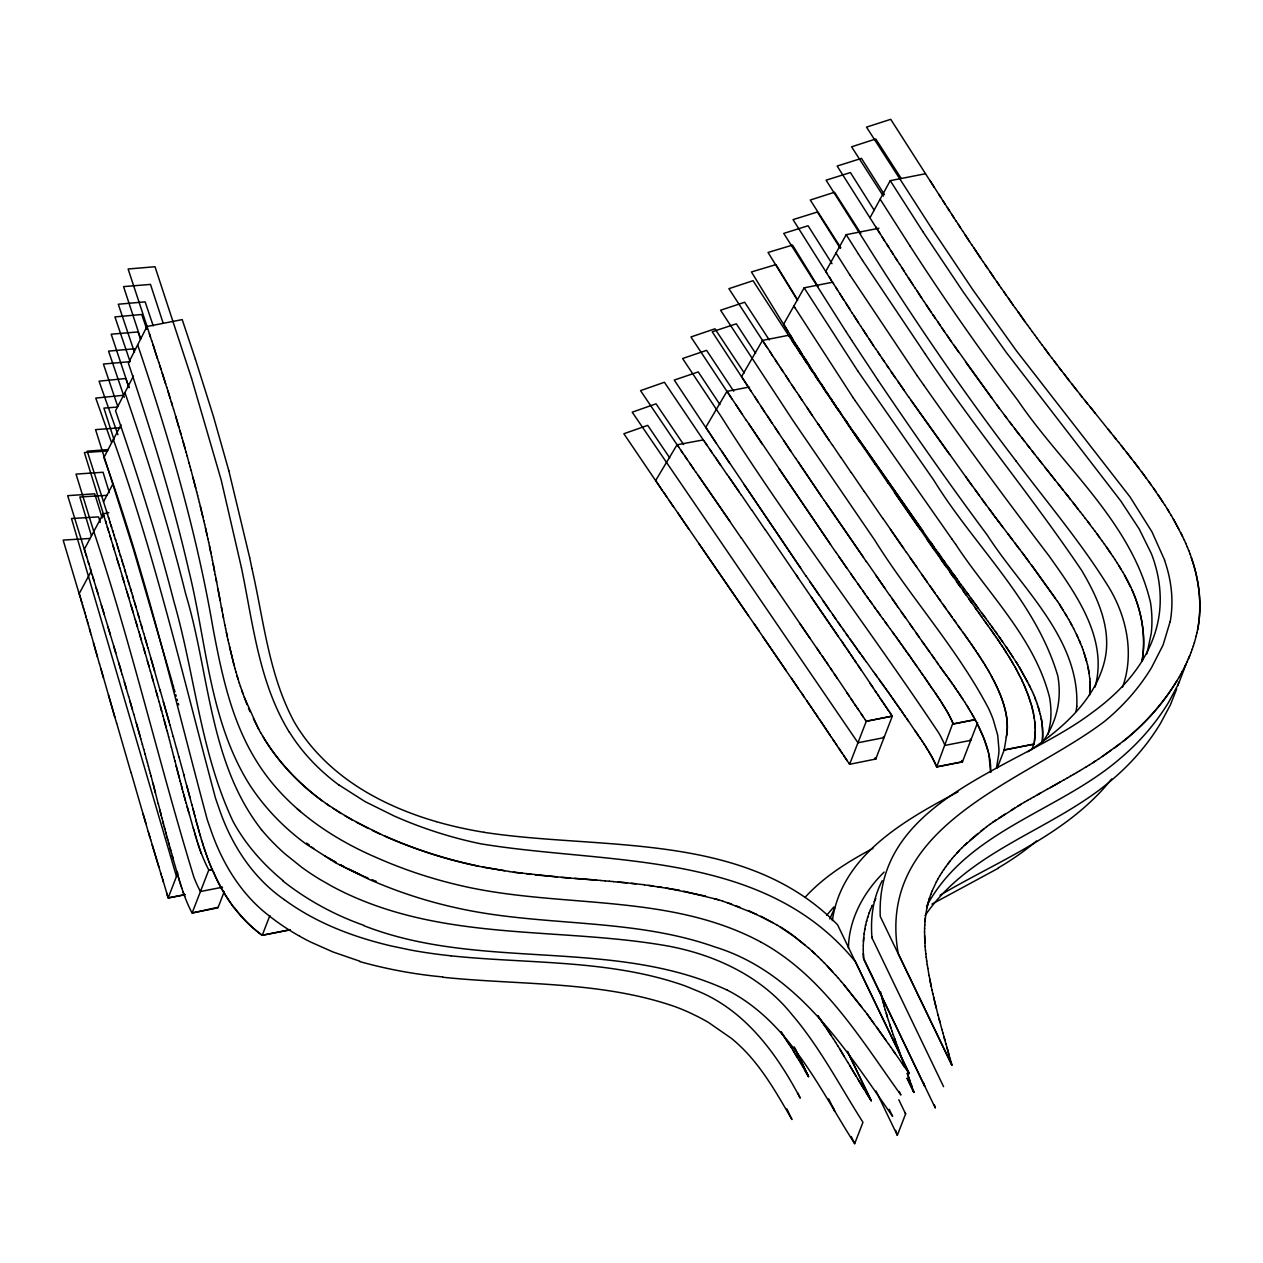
<?xml version="1.0" encoding="UTF-8"?>
<svg xmlns="http://www.w3.org/2000/svg" width="1263" height="1263" viewBox="0 0 1263 1263"><rect width="100%" height="100%" fill="white"/><g stroke="black" fill="none" stroke-linecap="round" stroke-linejoin="round"><path stroke-width="1.5" d="M863.213 949.634L863.292 945.955M924.516 932.205L924.642 928.494M1035.297 731.388L1034.223 742.833M863.229 945.513L863.718 937.762M990.602 772.403L988.913 754.248M848.436 948.15C848.862 919.085 863.718 892.088 884.132 872.086M924.579 928.652L924.784 924.958M924.721 925.116L925.353 917.948M1089.811 692.424L1090.08 689.551A117.901 90.683 21.2 0 0 1090.064 681.389M863.403 941.393L864.16 933.673M924.958 921.595L925.795 914.475M1089.527 695.139L1089.874 692.266M1076.786 706.27C1079.612 638.336 1021.42 588.321 987.461 535.37C949.713 484.645 913.496 432.799 878.117 380.4M864.097 933.831L864.76 929.584M832.349 920.616C841.663 855.13 905.018 819.955 958.001 791.869M1142.084 660.802C1147.357 630.032 1138.563 598.315 1122.712 571.902M925.732 914.633L926.995 907.639A158.475 121.895 21.2 0 1 929.663 897.63L930.799 894.378M996.491 767.793L998.433 756.063A80.153 61.65 21.2 0 0 998.812 752.969A84.905 65.313 21.2 0 0 998.986 749.78L997.691 735.192L993.239 719.626A179.409 137.999 21.2 0 0 988.597 708.496C957.038 648.361 910.497 597.525 874.643 540.027L792.959 420.5L720.573 310.224L744.681 302.252L769.278 339.968M997.265 767.888L1004.164 750.064L1006.39 736.724M864.697 929.742L864.887 928.858M1006.264 737.26C1010.258 717.147 1002.206 697.065 993.255 679.431M1031.903 749.559L1034.286 742.676M864.823 929.015L865.692 924.753M1170.075 621.791L1163.097 644.998L1151.635 667.432A331.411 254.905 21.2 0 1 1104.541 721.378C1024.577 782.207 875.148 823.729 898.246 953.565L951.923 1065.088L950.029 1058.236M1196.961 632.716L1197.719 629.148M865.471 925.653L866.497 921.437M926.931 907.797L929.6 897.804M1196.172 636.11L1197.024 632.558M1048.211 734.166L1050.358 722.783A133.436 102.635 21.2 0 0 1050.863 708.827L1050.5 704.154A122.874 94.504 21.2 0 0 1049.49 697.16C1034.492 637.957 988.155 593.989 955.602 544.195M1196.235 635.952L1194.34 642.788M866.434 921.595L866.702 920.664M1095.053 687.088C1108.535 638.415 1075.445 593.184 1048.811 555.625C1006.09 499.674 964.379 442.95 923.916 385.326M1177.779 685.572L1178.742 682.241M866.639 920.822L867.886 916.654M1146.93 653.792L1151.256 633.316A178.983 137.651 21.2 0 0 1151.935 621.191L1151.903 618.112A180.514 138.851 21.2 0 0 1150.53 602.64C1131.601 522.029 1062.688 466.552 1017.725 400.229C979.883 350.309 944.124 298.826 910.149 246.206M867.586 917.57L869.244 912.723M1186.052 664.18L1178.616 683.599L1168.749 702.054A360.208 277.055 21.2 0 1 1120.36 758.337C1058.915 811.588 966.921 830.517 926.521 906.376M1193.298 646.103L1194.403 642.63M1122.586 687.056C1134.742 653.224 1126.422 615.223 1107.698 585.464C1080.449 541.716 1046.98 502.295 1016.131 461.121M1176.721 688.872L1170.343 704.991L1160.46 723.446A360.208 277.055 21.2 0 1 1112.072 779.729C1053.516 830.154 969.952 849.336 925.084 915.596M1192.161 649.371L1193.361 645.93M1190.962 652.624L1192.225 649.214M829.823 918.975L834.748 907.734M177.846 872.922L168.184 897.882L184.919 894.599M212.421 869.418L208.742 870.128L192.165 912.912L217.931 907.86L224.151 891.82M269.872 915.58L262.278 935.188L290.206 929.694M865.36 719.784L866.307 721.205L849.683 764.131L848.72 762.726M842.358 753.348L849.62 764.304L875.733 759.031L892.294 716.247L889.815 712.332M977.641 722.531L962.469 761.747L936.704 766.799L952.934 722.989A116.685 89.752 21.2 0 0 949.681 716.421A158.522 121.927 21.2 0 0 945.861 709.538L940.84 701.218M930.736 894.536L932.047 891.157M727.314 990.145C789.059 1021.83 819.071 1087.885 854.672 1143.678L862.961 1122.286C839.832 1085.927 819.908 1047.216 791.759 1014.331C761.321 976.331 715.174 954.828 668.127 946.05C570.008 928.668 467.026 939.293 372.127 904.292A246.032 189.229 21.2 0 1 359.718 899.445L355.613 897.709A236.339 181.777 21.2 0 1 343.473 892.167A228.271 175.573 21.2 0 1 331.632 886.089L320.123 879.506A207.606 159.675 21.2 0 1 301.857 867.397L284.996 853.867A196.286 150.96 21.2 0 1 272.666 842.137L269.761 839.09A196.286 150.96 21.2 0 1 261.52 829.744M876.033 1091.058L897.33 1135.311L905.618 1113.919L905.129 1112.466M869.181 912.881L870.491 909.565M1191.025 652.466L1188.325 659.049M870.428 909.723L872.149 905.776M1189.746 655.686L1186.904 662.207M931.983 891.315L936.436 881.716M872.086 905.934L872.449 905.145M1185.404 665.348L1186.967 662.049M882.237 880.69C872.97 898.135 870.333 918.359 871.975 937.856L943.572 1086.638M1185.468 665.191L1182.231 671.553M889.231 1109.324L892.641 1116.413C845.736 1049.458 797.742 972.384 714.905 946.966C632.131 917.601 542.506 926.995 457.632 908.129A360.208 277.055 21.2 0 1 368.101 878.906L335.8 862.945L305.867 843.858A198.891 152.981 21.2 0 1 295.495 835.79A205.995 158.443 21.2 0 1 270.598 812.046A211.174 162.422 21.2 0 1 248.148 782.413C209.216 718.536 206.453 641.683 188.866 570.75C172.747 500.464 151.26 431.567 128.384 363.223L146.95 326.517L182.204 319.602L195.355 359.071M283.275 880.832A196.049 150.786 21.2 0 1 253.216 851.088A190.524 146.54 21.2 0 1 232.945 821.234C200.47 752.069 194.834 674.253 173.852 601.377C157.354 536.98 137.193 473.593 115.549 410.759L133.436 376.058M299.789 936.278A183.972 141.503 21.2 0 1 269.54 916.133C240.917 894.425 221.893 862.629 210.495 828.986A517.104 397.719 21.2 0 1 207.132 819.213C174.689 698.171 146.382 575.739 103.898 457.585L121.027 424.826M103.519 501.758L112.944 483.934M91.094 571.002L84.384 549.231L103.203 513.788L108.792 512.699M91.141 571.334L79.222 593.61L81.842 602.451M874.201 901.656L875.827 898.64M936.372 881.874L938.093 878.653M870.033 217.678L890.241 180.656L925.495 173.741M1180.558 674.616L1182.294 671.395M827.376 273.866L825.797 271.371L846.194 234.681L878.937 228.256M832.822 282.186L804.136 287.822L783.644 324.181L791.743 337.363M1178.821 677.647L1180.621 674.458M789.138 336.337L788.475 335.311L762.489 340.41L741.602 376.548L758.274 402.329M938.03 878.811L939.861 875.622M1142.668 659.949L1145.73 654.629A216.936 166.858 21.2 0 0 1149.819 646.451A205.411 157.986 21.2 0 0 1153.277 638.083L1154.287 635.242A190.666 146.65 21.2 0 0 1156.845 626.637A179.283 137.888 21.2 0 0 1159.166 614.907A178.509 137.304 21.2 0 0 1160.223 599.799A180.53 138.851 21.2 0 0 1158.818 581.248L1158.297 578.138A177.073 136.183 21.2 0 0 1156.276 568.839L1154.524 562.682A169.368 130.263 21.2 0 0 1151.319 553.541L1139.273 529.118L1120.77 500.953L1006.216 352.345L963.48 292.321L922.827 231.587M1178.884 677.489L1177.037 680.662A360.129 276.992 21.2 0 1 1125.854 739.265L1122.981 741.523M939.798 875.796L941.709 872.654M941.645 872.812L943.65 869.718M943.587 869.875L945.671 866.813M945.608 866.971L949.95 861.161M947.708 864.129L952.207 858.398M1111.724 778.924C1067.63 834.275 999.333 860.15 940.067 895.23M826.618 915.312L833.864 906.96M952.144 858.556L954.528 855.683M954.465 855.84L959.375 850.378M805.336 897.046C824.234 876.38 848.373 861.492 872.891 848.404M956.865 853.172L961.885 847.805M961.822 847.962L967.079 842.8M964.395 845.436L986.75 826.57M969.684 840.511L977.988 833.454M1049.427 736.361C1074.324 716.942 1097.358 691.871 1104.73 660.312C1112.024 628.674 1097.531 597.194 1081.744 570.56C1032.06 496.833 974.941 428.299 925.447 354.35M980.846 831.165L983.751 828.938M1120.17 743.623L1099.047 758.763M1114.25 748.201L1125.886 739.076A360.129 276.992 21.2 0 0 1177.053 680.489M986.687 826.728L989.718 824.392M989.655 824.55L995.765 820.145M1111.329 750.206L1102.204 756.537M992.671 822.418L1021.025 804.184M998.78 818.219L1005.001 814.146M1099.11 758.605L1092.779 762.82M1095.984 760.642L1089.622 764.81M1086.433 766.783L1089.669 764.652M1011.331 810.151L1014.521 808.194M1086.48 766.625L1079.991 770.667M998.433 868.17L931.983 904.103M1017.741 806.252L1024.277 802.273M1076.755 772.593L1080.054 770.509M1073.503 774.503L1076.818 772.435M1024.214 802.431L1027.529 800.379M1070.235 776.398L1073.566 774.345M1027.466 800.537L1030.797 798.5M1066.967 778.276L1070.298 776.224M1030.734 798.658L1034.081 796.637M1063.683 780.139L1067.03 778.103M1034.018 796.795L1040.649 792.927M1063.746 779.981L1047.185 789.391M1060.446 781.844L1050.484 787.544M1037.302 794.932L1047.248 789.233M749.227 387.015L726.935 391.388L705.796 427.289L710.138 433.825M866.307 721.205L892.357 716.089L866.244 721.362L858.982 710.406M212.484 869.244L208.805 869.97A165.437 127.231 21.2 0 1 201.401 853.393M953.328 723.857L975.415 719.531M953.265 724.031L975.352 719.689M222.541 887.194L200.454 891.52L199.838 890.352M184.856 894.757L168.121 898.04L166.621 893.02M1004.227 749.906L1034.034 744.049M1004.164 750.064L1033.971 744.207M290.158 929.868L262.215 935.346C239.26 918.738 222.525 894.614 211.868 868.597M122.479 395.382L95.751 398.098L111.476 442.413M135.378 348.683L108.555 351.13L124.295 397.356M130.247 361.644L103.408 364.044L117.791 406.575M117.38 407.065L103.913 408.091L113.986 439.571M120.601 427.731L95.562 429.641L133.452 549.452L172.478 683.094M108.397 449.581L87.226 451.191L107.513 514.246M107.529 450.97L84.384 452.549L104.387 517.23M106.929 495.349L79.837 496.975L91.457 535.938M90.241 538.448L63.15 540.09L80.295 597.588M574.712 878.369L596.483 880.09M570.355 878.022L535.37 874.927M600.841 880.437L561.577 877.453M600.778 880.595L605.182 880.8M605.135 880.958L609.54 881.164M609.476 881.337L613.897 881.558M557.267 876.917L513.488 872.228M613.834 881.716L626.985 882.79M618.191 882.111L635.715 883.721M451.002 955.838C528.518 963.953 608.782 959.343 683.394 985.282A168.437 129.552 21.2 0 1 694.776 989.892C744.175 1008.853 776.398 1053.01 800.237 1098.131L797.695 1092.842M442.713 977.23C520.23 985.345 600.493 980.735 675.105 1006.674A168.042 129.252 21.2 0 1 690.245 1012.958L697.634 1016.541A160.069 123.111 21.2 0 1 708.401 1022.414L731.451 1038.391A132.757 102.098 21.2 0 1 740.197 1046.127C762.078 1066.967 776.871 1093.679 791.964 1119.523L786.881 1108.961M631.279 883.405L644.446 884.747M526.687 873.759L531.06 874.28M644.383 884.905L653.192 885.9M522.298 873.222L509.115 871.596M648.756 885.474L679.415 890.178M657.502 886.673L661.875 887.336M482.908 867.144L509.178 871.438M504.805 870.791L478.551 866.26A360.129 276.992 21.2 0 1 384.662 836.138L356.355 822.166M483.903 832.301C602.372 850.52 745.77 830.628 837.606 924.848L909.202 1073.629L907.134 1070.44M666.248 888.015L705.575 896.083M683.725 891.204L718.6 899.777M436.335 821.66L440.219 822.766A329.848 253.705 21.2 0 0 483.903 832.27M714.211 898.64L722.925 901.135M359.86 961.222L332.911 951.939L310.572 942.009A197.581 151.97 21.2 0 1 299.773 936.293M722.862 901.293L731.53 904.024M727.188 902.698L756.679 914.396M363.855 925.684C480.477 971.247 613.155 937.32 727.314 990.145M735.745 905.713L739.992 907.323M748.47 910.576L772.672 922.574M359.892 874.375L347.846 868.644M380.526 834.306L372.348 830.501M760.815 916.18L776.54 924.8M368.291 828.528L344.673 815.535M760.468 941.819C666.927 891.899 557.299 909.107 457.222 884.763A356.324 274.055 21.2 0 1 435.593 879.08L427.005 876.506A361.755 278.239 21.2 0 1 401.46 867.776L393.03 864.524A364.344 280.228 21.2 0 1 376.374 857.545C328.743 837.053 284.049 805.762 256.436 761.021C231.524 721.094 221.751 674.3 213.1 628.674C196.586 532.007 169.005 437.693 137.683 344.91M339.968 864.539L343.883 866.623M760.468 941.819C823.034 975.746 860.624 1038.928 900.914 1095.021L899.209 1091.469M352.361 820.161L333.369 808.462M336.1 862.408L333.543 860.94A223.914 172.226 21.2 0 0 336.037 862.566M328.475 857.956L332.264 860.198M776.603 924.642L794.901 936.988L808.415 947.929M340.805 813.388L326.075 803.489M329.627 806.157L322.491 800.916M338.879 784.907L365.086 801.61L394.293 816.056A331.411 254.905 21.2 0 0 480.698 843.795C608.655 864.95 764.226 849.32 855.588 961.932L909.265 1073.471M306.72 843.242L309.04 844.979M284.207 899.588C252.442 877.58 230.845 843.873 218.783 807.594A517.104 397.719 21.2 0 1 215.405 797.821C183.324 677.915 155.254 556.667 113.323 439.587M805.115 945.119L791.427 934.241A158.475 121.895 21.2 0 0 780.408 926.931M297.152 808.762L300.436 811.604M808.478 947.771L814.809 953.739M811.699 950.644L817.935 956.707M817.998 956.549L820.997 959.706M821.061 959.548L824.013 962.753M824.076 962.595L832.791 972.084M827.044 965.674L835.617 975.241M835.68 975.083L838.411 978.43M838.474 978.257L841.174 981.619M841.237 981.462L862.045 1007.542M843.952 984.666L864.539 1010.826M261.488 829.712C209.027 762.789 209.5 672.611 185.74 594.178C168.8 526.039 147.818 458.974 124.942 392.604M1095.258 413.206L1090.064 406.749M1108.298 429.341L1116.034 439.192M1110.84 432.735L1084.87 400.292M1113.492 435.798L1118.623 442.429M1087.396 403.671L1071.987 384.078M1118.686 442.271L1123.786 448.902M1121.276 445.507L1131.459 458.658M1079.628 393.977L1082.217 397.214M1057.826 483.319L1067.914 496.248M1044.99 467.405L1055.221 480.272M1062.862 489.87L1037.381 457.553M1077.055 390.725L1064.362 374.306M1067.977 496.091L1077.907 508.973M1065.451 492.902L1070.424 499.438M1042.433 464.168L1022.051 437.993M1126.422 451.98L1138.989 468.462M1072.997 502.453L1080.37 512.146M1032.218 451.223L1034.744 454.443M1027.087 444.687L1029.661 447.97M1069.382 380.984L1054.337 361.218M1024.53 441.419L1017.015 431.488M1080.433 511.973L1082.833 515.304M1019.446 434.882L1009.453 421.605M1016.952 431.646L1014.489 428.204M1134.048 461.753L1146.362 478.33M1082.896 515.146L1085.264 518.477M1059.262 367.928L1061.788 371.211M1085.327 518.319L1092.495 527.997M1011.868 425.015L996.965 405.028M1016.115 461.09C962.785 391.483 913.386 318.939 866.797 244.659L826.097 180.183L850.425 172.557L874.359 210.479M1007.827 533.681L1012.594 539.933M1014.978 543.058L1029.029 561.814M1019.651 549.437L998.275 521.066L1002.996 527.555M1056.768 364.66L1051.858 357.934M1087.759 521.493L1090.158 524.666M1022.083 552.373L1055.489 598.457M1004.448 415.006L1006.879 418.463M1051.795 358.108L1044.469 348.067M1049.316 354.824L1042.022 344.783M999.38 408.502L953.897 345.162L958.506 352.014M1031.413 564.735L1057.494 601.472M998.18 521.177L991.155 511.515M995.891 517.877L998.244 521.019M864.602 1010.668L874.28 1024.009M1141.531 471.573L1151.161 484.976M1092.558 527.839L1094.863 531.17M995.797 518.004L981.761 498.774M1094.926 531.013L1099.552 537.533M991.123 511.483L988.771 508.294M867.065 1013.952L886.105 1040.601M1039.575 341.484L1041.959 344.941M992.087 398.445L965.579 362.023M1037.144 338.168L1039.512 341.642M986.387 505.326L965.627 476.561M966.621 592.205L968.563 594.841M970.442 597.636L978.162 608.135M1034.729 334.869L1037.081 338.342M1097.279 534.186L1101.857 540.706M962.738 586.916L983.924 615.965M983.988 615.807L987.745 621.175M964.6 589.695L960.78 584.216M982.077 613.202L985.835 618.57M1032.313 331.553L1034.665 335.027M987.808 621.017L989.639 623.78M1029.898 328.254L1032.25 331.727M974.831 489.255L979.441 495.585M989.703 623.622L993.413 628.974M958.775 581.722L960.733 584.422M1027.498 324.938L1029.834 328.412M972.463 486.239L908.886 397.119M991.581 626.211L1002.601 641.841M958.87 581.596L947.329 565.587M882.821 618.586L890.005 628.721M885.174 622.075L887.589 625.406M866.197 661.528L873.365 671.663M1027.435 325.096L1017.946 311.645M954.907 576.386L956.896 578.896M877.169 610.771L880.406 615.239M892.467 631.879L895.593 636.457M882.758 618.744L873.885 606.445M890.052 628.564L894.788 635.352M864.587 659.302L855.635 647.145M875.038 673.716L880.548 681.61M862.092 656.113L866.134 661.686M873.428 671.506L877.375 677.189M1025.035 321.781L1015.578 308.33M953.012 573.749L954.97 576.228M875.559 608.529L869.86 600.825M896.446 637.405L900.345 643.056M895.656 636.299L897.977 639.757M881.4 682.541L884.495 687.104M879.016 679.241L882.916 684.909M858.066 650.508L860.482 653.871M1148.841 481.487L1162.655 501.774M1101.92 540.548L1104.146 543.895M949.602 454.554L913.323 403.686M995.339 631.405L997.202 633.979M951.086 571.081L943.524 560.251M981.319 616.486L984.209 620.512M957.891 625.453L960.78 629.479M872.323 604.03L869.118 599.546M898.83 640.704L901.908 645.251M854.893 645.851L857.309 649.229M876.727 1027.166L888.442 1043.933M955.586 544.179L951.797 538.859M977.546 610.96L980.42 614.986M985.219 621.696L988.045 625.88M978.43 612.476L982.346 617.67M984.272 620.354L986.119 623.196M954.086 619.896L956.028 622.596M962.738 631.989L967.379 638.746M963.637 633.473L949.208 613.313M938.425 664.196L926.837 648.156M946.113 674.931L952.602 684.309M946.997 676.415L936.436 661.654M940.304 667.053L945.103 673.763M901.182 644.004L903.471 647.445M885.347 688.035L887.636 691.493M852.478 642.472L854.088 644.73M883.768 685.841L886.073 689.298M854.83 646.009L846.021 633.631M945.34 563.061L937.841 552.263M976.583 609.619L946.129 566.582M987.145 624.38L989.955 628.579M974.61 607.093L977.483 611.118M948.324 611.797L952.16 617.197M964.632 634.642L970.142 642.662M931.684 654.739L934.573 658.797M948.008 677.584L950.818 681.531M902.761 646.198L908.144 654.029M866.702 596.168L868.312 598.409M869.055 599.704L862.645 590.689M886.91 690.23L889.973 694.776M850.078 639.11L851.672 641.351M1008.505 298.336L1015.515 308.488M1104.209 543.737L1110.761 553.368M951.781 538.843L854.988 400.45M999.033 636.552L1012.942 657.076M941.567 557.741L935.962 549.594M968.863 599.041L971.736 603.067M942.561 603.698L946.397 609.098M943.461 605.214L948.26 611.955M925.937 646.64L929.773 652.04M865.108 593.91L861.113 588.274M904.261 648.551L905.034 649.64M888.473 692.424L891.52 696.971M848.468 636.852L841.316 626.716M1013.147 305.157L1003.817 291.658M990.966 629.763L994.691 635.305M990.018 628.406L990.902 629.921M963.148 590.973L966.006 594.999M967.442 638.589L968.374 639.899M936.814 595.599L940.651 600.999M937.714 597.115L942.498 603.856M924.974 645.298L916.322 633.3M922.037 641.399L925.874 646.798M907.434 652.782L913.575 661.749M905.824 650.745L906.597 651.834M890.81 695.724L893.067 699.181M817.84 1015.578L831.275 1035.707M817.777 1015.736L824.676 1025.698M923.9 385.31L917.159 375.743M930.326 541.606L934.067 546.926M935.899 549.752L852.241 429.894M991.913 631.105L995.639 636.647M956.486 581.548L960.29 586.932M930.152 586.143L934.92 592.9M936.767 595.757L921.532 574.128M951.749 682.841L956.233 689.503M919.243 637.184L898.34 607.44M908.981 654.976L909.77 656.065M857.94 583.774L860.324 587.153M861.05 588.432L835.964 552.263M892.357 697.918L895.388 702.481M842.831 629.132L844.426 631.374M911.065 400.482L913.307 403.671M922.843 530.965L854.088 432.578M949.855 572.123L953.644 577.523M927.295 582.085L910.181 557.899M909.66 623.827L913.465 629.242M910.544 657.17L912.028 659.539M893.904 700.112L897.709 705.796M838.143 622.217L840.511 625.595M841.253 626.874L832.57 614.481M1006.09 295.163L1001.48 288.327M925.432 354.319L862.503 260.415M917.143 375.711L850.062 275.287M908.807 397.261L882.221 358.455M938.583 555.799L945.182 565.24M940.398 558.656L946.066 566.74M969.289 641.209L981.398 659.381M916.859 567.198L906.471 552.326M901.119 611.655L905.855 618.428M912.865 660.486L915.107 663.959M854.704 579.433L850.773 573.797M896.225 703.428L899.256 708.006M835.774 618.838L830.28 610.945M888.505 1043.775L890.778 1047.264M907.071 1070.598L902.477 1063.778M1106.451 546.895L1112.877 556.509M904.403 390.725L897.709 381.079M934.809 550.4L919.78 528.802M938.52 555.957L927.231 539.775M953.581 685.446L958.001 692.092M889.847 595.268L897.393 606.082M891.662 598.125L898.277 607.598M914.396 662.696L915.88 665.064M898.546 706.743L900.803 710.216M893.162 1050.437L904.734 1067.267M895.435 1053.926L890.841 1047.106M1153.577 488.149L1155.913 491.496M1001.417 288.485L996.839 281.633M953.802 345.288L946.918 335.105L951.481 341.941M971.121 643.814L974.689 648.977M903.645 548.268L882.979 518.477M906.408 552.484L890.415 529.465M885.126 588.495L866.355 561.419M889.784 595.426L875.669 575.123M916.717 666.011L919.732 670.606M915.943 664.906L917.427 667.274M846.841 568.176L839.027 556.92M901.624 711.164L905.413 716.879M900.093 708.953L903.108 713.548M828.702 608.703L819.34 595.205M830.217 611.118L823.176 600.983M999.096 285.138L989.924 271.577M995.702 636.489L996.57 638.004M917.901 526.103L888.015 482.861M919.717 528.976L894.472 492.491M921.343 672.674L931.305 687.356M919.038 669.343L922.811 675.058M903.945 714.495L908.492 721.347M729.051 477.177L739.408 492.128M727.109 474.383L741.286 495.096M688.667 528.865L673.842 507.126M699.023 543.816L748.485 615.76M946.824 335.232L942.293 328.396M895.42 378.032L890.983 371.575M864.287 491.418L882.916 518.651M863.545 557.362L824.36 500.448M866.292 561.593L826.16 503.321M924.421 677.126L932.836 689.582M830.517 544.385L779.05 468.841M835.901 552.42L746.401 420.311M907.023 718.947L915.438 731.419M818.566 594.068L806.141 576.054M819.277 595.362L809.946 581.848M727.046 474.541L715.49 457.538M741.349 494.938L751.611 510.063M720.589 465.194L714.211 455.675M698.234 475.456L729.888 521.24M695.645 471.715L741.381 538.212M781.166 1031.982L791.301 1047.659M781.102 1032.139L789.328 1044.533M994.47 278.444L985.345 264.867M944.535 331.916L937.667 321.639M996.633 637.847L1001.18 644.793M850.394 427.21L852.178 430.051M874.975 463.931L887.952 483.019M851.23 472.441L864.224 491.575M932.141 688.319L933.594 690.687M916.259 732.366L919.196 736.897M914.744 730.14L918.454 735.808M751.674 509.889L765.125 529.702M695.581 471.873L689.819 463.237M693.64 469.047L684.657 455.69M677.726 512.762L786.407 670.89M846.715 421.842L850.331 427.368M848.468 424.668L837.543 408.375L841.142 413.932M864.76 449.028L874.912 464.089M841 457.506L851.167 472.599M933.657 690.514L937.999 697.176M800.726 568.176L744.175 484.708M806.078 576.212L721.457 450.812M765.189 529.544L795.927 574.649M796.574 575.596L840.858 640.199M714.148 455.832L709.711 449.123M811.32 597.131L838.3 636.457M712.221 453.022L705.243 442.555M816.514 647.587L822.181 656.129M741.444 538.054L820.271 653.334M799.763 623.417L810.041 638.399M687.167 459.637L683.362 453.812M791.554 678.373L800.458 691.619M673.779 507.284L669.311 500.527M763.231 637.31L798.548 688.824M673.132 506.337L664.149 492.965M939.972 325.001L933.12 314.945L935.346 318.465M888.773 368.354L886.547 365.086M853.157 397.766L854.972 400.434M1006.201 646.782L1017.741 664.638M997.565 639.204L1000.328 643.262M844.868 419.158L846.699 421.826M864.697 449.202L845.373 420.579M860.071 442.429L831.607 400.213M832.633 445.286L840.937 457.664M957.18 690.64L961.459 697.223M824.297 500.606L798.453 462.353M821.518 496.533L795.69 458.264M842.2 641.92L845.989 647.698M795.99 574.491L798.5 578.407M840.921 640.041L845.342 646.767M770.872 581.248L775.371 587.816M801.8 693.324L808.73 703.728M754.311 624.033L758.795 630.584M800.521 691.461L804.278 697.208M987.555 268.387L983.056 261.52M857.766 370.99L933.815 480.224C974.168 545.79 1035.581 600.572 1057.763 675.784A122.874 94.504 21.2 0 1 1058.789 682.762L1059.136 687.435A133.436 102.635 21.2 0 1 1058.647 701.391A139.625 107.387 21.2 0 1 1057.052 710.516L1055.884 715A142.435 109.549 21.2 0 1 1049.932 729.967L1046.506 736.076A167.458 128.794 21.2 0 1 1042.575 742.013M853.141 397.734L794.98 307.777M832.57 445.444L818.771 424.873M828.875 439.998L817.84 423.5M935.157 692.708L935.883 693.797M847.315 649.419L852.999 658.023M846.052 647.54L849.81 653.318M882.805 702.007L889.12 711.558M883.374 703.112L888.489 710.611M703.965 440.676L707.091 445.523M822.876 656.902L825.986 661.717M822.245 655.971L825.355 660.786M860.845 713.39L863.387 717.147M680.789 450.023L683.299 453.97M682.652 453.022L677.568 445.286M806.883 700.776L809.362 704.659M843.573 755.4L847.394 761.021M663.517 492.017L666.675 496.912M884.432 361.739L875.701 348.762M857.751 370.959L804.136 287.822M919.259 736.739L919.938 737.971M851.151 655.039L856.172 662.712M882.158 701.076L877.659 694.666M880.2 698.423L882.742 702.181M889.184 711.401L891.031 714.369M703.901 440.834L664.401 382.263L640.546 390.63L678.799 447.339M703.27 439.903L677.063 444.781L655.686 480.477L663.454 492.175M683.615 444.513L656.05 403.813L632.21 412.18L857.972 742.755L884.021 737.639L883.39 736.692M826.681 662.491L832.285 671.032M826.049 661.559L828.512 665.443M858.335 709.474L851.23 699.228M856.993 707.738L858.919 710.58M669.753 457.932L647.714 425.363L623.859 433.73L662.159 490.281M810.057 705.433L814.398 712.111M839.784 749.575L832.696 739.329M809.425 704.501L811.888 708.385M841.711 752.416L838.443 747.838M840.369 750.68L842.295 753.506M982.993 261.678L974.01 248.053M933.041 315.055L926.284 304.778M837.953 409.875L830.691 398.855M975.557 650.271L976.425 651.55M806.804 407.144L818.708 425.031M958.933 693.213L963.132 699.781M936.625 694.871L940.098 700.334M920.001 737.813L920.664 739.044M854.325 659.728L861.224 670.227M878.985 696.387L870.065 683.394M830.454 668.064L837.322 678.499M853.22 701.896L846.794 692.613M854.435 703.949L855.714 705.843M875.101 758.084L875.733 759.031M875.038 758.242L875.669 759.189M813.198 710.074L815.03 713.042M835.948 743.891L837.227 745.786M980.72 258.315L971.752 244.69M928.51 308.361L930.784 311.724M879.995 355.424L877.848 351.982M833.896 402.96L835.696 405.628M835.632 405.786L837.464 408.502M812.251 415.48L796.732 392.114M795.627 458.422L783.755 440.519M791.033 451.601L774.629 426.831M762.268 444.181L748.675 423.705M858.13 665.364L873.286 687.925M875.117 690.908L876.38 692.787M834.227 673.668L849.383 696.229M815.724 713.8L819.434 719.578M831.496 737.276L834.669 741.997M815.093 712.869L818.171 717.7M1158.203 494.859L1164.849 505.184M928.494 308.314L924.058 301.447M878.101 380.384L851.672 340.331M833.833 403.118L830.28 397.529M830.628 399.013L822.497 386.62M826.981 393.582L820.682 383.905M802.147 400.466L798.548 394.845M920.727 738.887L922.085 741.176M820.129 720.352L830.217 735.398M819.498 719.421L831.433 737.434M875.638 348.935L869.181 338.973M832.001 400.371L826.665 392.098M746.338 420.468L735.824 404.476M741.807 413.696L728.277 393.156M719.942 448.554L729.714 463.41M923.995 301.604L917.333 291.295M864.839 332.643L862.771 329.217L873.475 345.683M1001.243 644.619L1002.08 646.151M820.618 384.063L815.235 375.727M818.803 381.331L808.92 366.191M977.294 652.845L979.82 656.681M792.169 385.262L796.669 392.272M794.837 389.525L780.376 367.454M779.129 433.841L767.367 415.874M731.987 398.982L690.956 336.968L714.937 328.806L744.239 372.932M719.878 448.712L710.895 434.961M716.105 443.045L674.253 380.068L698.25 371.922L719.957 404.586M971.705 244.848L962.832 231.176M915.107 287.901L921.753 298.226M828.386 394.94L821.282 383.92M812.456 371.811L807.104 363.476M789.375 381.315L785.807 375.679M771.835 422.884L766.452 414.501M938.772 698.076L945.277 708.543M733.724 391.214L706.585 350.356L682.604 358.518L721.441 416.964C789.833 525.061 867.839 626.606 938.741 732.919A150.36 115.659 21.2 0 1 941.409 737.797L941.898 738.76A119.859 92.183 21.2 0 1 943.287 741.618L944.977 745.407L970.742 740.355L970.237 739.171M922.148 741.018L922.779 742.234M969.463 241.47L964.995 234.729M1112.94 556.336L1114.945 559.635M1002.143 645.993L1002.98 647.509M867.002 335.926L864.902 332.469M819.466 381.158L824.802 389.541M803.521 358.013L807.057 363.633M802.621 356.655L806.157 362.26M778.561 364.707L783.028 371.717M766.404 414.659L754.737 396.677M764.589 411.927L761.036 406.276M922.843 742.076L924.832 745.359M826.981 1028.856L833.422 1039.054M962.769 231.35L958.396 224.419M915.044 288.075L910.67 281.144M798.137 349.819L802.558 356.813M797.237 348.462L800.758 354.082M774.961 359.229L778.513 364.865M773.161 356.482L777.598 363.491M956.186 221.041L960.543 227.956M932.094 229.013L973.142 290.206L1016.399 350.782L1129.99 496.88L1151.951 531.834L1164.644 560.156M910.607 281.302L908.46 277.749L912.817 284.68M1057.557 601.314L1063.272 610.503M860.671 325.996L862.708 329.39M1003.043 647.351L1006.516 652.987M791.885 340.268L797.174 348.62M795.39 345.888L753.032 280.702L728.909 288.674L767.715 348.414M769.577 350.988L773.098 356.64M767.778 348.256L772.198 355.266M962.359 698.344L964.774 702.323M956.123 221.199L951.781 214.268M932.078 228.998L866.513 127.121L890.731 119.322L934.21 187.303M860.608 326.17L854.325 316.239M819.403 381.315L817.714 378.458M762.489 340.41L766.815 347.041M755.59 353.308L736.329 323.802L712.221 331.774L751.09 391.356M953.912 217.82L947.392 207.495M922.811 231.555L890.241 180.656M906.266 274.371L908.381 277.892M901.877 267.598L906.203 274.529M856.409 319.46L858.477 322.902M1003.943 648.708L1007.385 654.36M817.635 378.584L814.161 372.948L817.65 378.616M949.523 211.047L943.003 200.706M904.04 270.961L899.682 264.204M856.346 319.618L852.193 312.94M849.667 337.237L851.657 340.3M849.652 337.205L845.673 331.048M924.216 744.16L928.037 750.475M938.63 193.934L945.134 204.259M940.761 197.486L929.915 180.356M901.182 178.415L875.78 138.977L851.594 146.824L883.326 196.112M1115.008 559.477L1116.966 562.761M910.134 246.174L880.153 199.191M890.999 250.674L899.619 264.346M845.942 303.199L852.162 313.129M845.657 331.032L783.739 233.402L808.067 225.761L832.017 263.667M895.278 257.605L897.44 260.967M850.11 309.688L841.79 296.679M812.393 370.217L814.098 373.106M812.33 370.375L803.694 356.529M980.656 657.944L983.009 661.923M893.099 254.21L886.689 243.901M860.829 233.371L834.527 192.26L810.278 200.028L840.795 247.722M1059.531 604.33L1066.903 616.518M810.609 367.675L805.447 359.308M888.773 247.453L875.938 227.008M862.487 260.383L858.351 253.895M843.779 300.073L835.585 286.906M964.837 702.165L966.384 704.865M882.316 237.302L884.463 240.68M880.169 233.923L837.148 166.053L861.461 158.38L884.432 194.628M858.335 253.879L846.194 234.681M850.046 275.271L836.011 253.058M839.706 293.426L841.774 296.663M925.558 746.228L929.236 752.48A137.288 105.587 21.2 0 1 936.309 766.088M837.574 290.316L833.517 283.638M1164.912 505.026L1169.128 512.036M833.454 283.796L829.412 277.118M803.663 356.734L798.548 348.32M982.282 660.486L983.814 663.186M833.485 1038.896L835.538 1042.401M870.365 1099.52L858.035 1079.234M1117.029 562.588L1120.818 568.966M840.242 248.306L817.398 212.026L793.053 219.62L831.401 280.544M796.858 345.604L801.926 353.987M1016.226 661.954L1027.719 682.178M1007.448 654.202L1008.237 655.734M796.795 345.762L795.153 342.873M966.448 704.707L968.737 708.669M835.601 1042.243L837.637 1045.764M866.229 1092.669L871.233 1100.894L847.394 1051.337L871.296 1100.736M795.074 342.999L790.006 334.806M791.696 337.553L793.369 340.252M837.701 1045.59L843.81 1055.836M1167.075 508.436L1171.196 515.478M818.014 286.464L792.533 245.085L768.046 252.458L797.6 300.452M1008.3 655.576L1010.779 659.886M983.861 663.028L986.119 666.99M967.237 705.97L970.252 711.195M791.364 1047.501L797.048 1057.147M797.285 299.394L775.94 264.614L751.438 271.955L788.301 332.043M1118.986 565.698L1122.649 572.06M793.906 306.025L794.964 307.746M839.769 1048.953L847.868 1062.578M864.097 1089.48L847.931 1062.404M1009.153 656.949L1013.226 664.054M984.651 664.291L986.877 668.253M289.18 731.956C258.899 682.509 253.01 623.417 241.454 567.813M262.688 736.045L264.788 739.471A207.321 159.454 21.2 0 0 322.444 800.963A198.907 152.997 21.2 0 1 312.056 793.022A203.217 156.312 21.2 0 1 299.078 781.513M793.306 1050.658L798.926 1060.304M855.951 1076.029L849.888 1065.94M1019.336 666.99L1030.213 687.183M928.7 751.327L930.452 754.311A135.015 103.85 21.2 0 1 935.457 763.941L936.641 766.973L962.406 761.905A165.437 127.231 21.2 0 0 961.932 760.721M1065.167 613.344L1068.64 619.517M1011.663 661.102L1014.031 665.443M986.94 668.095L987.619 669.516M970.316 711.037L970.994 712.458M798.99 1060.146L800.789 1063.478M1171.259 515.32L1178.963 529.386M260.667 732.587L264.725 739.629A211.158 162.406 21.2 0 0 287.159 769.278A208.648 160.48 21.2 0 0 299.078 781.513M802.7 1066.493L808.588 1076.581L795.011 1048.369M804.484 1069.808L808.525 1076.739L794.127 1046.822M800.853 1063.32L802.637 1066.651M987.682 669.358L989.797 673.305M971.058 712.3L972.447 714.984M988.408 670.621L989.134 671.884M971.784 713.563L973.868 717.495M1173.28 518.777L1182.5 536.412M1014.078 665.285L1014.821 666.832M1068.703 619.359L1071.955 625.532M1014.884 666.675L1019.336 675.263M989.86 673.132L990.492 674.553M973.22 716.074L974.562 718.758M260.604 732.761L253.342 718.615M1124.417 575.139L1130.764 587.39M1015.657 668.08L1017.189 670.89M990.555 674.395L992.529 678.342M1070.393 622.375L1073.534 628.548M991.25 675.658L993.192 679.589A194.218 149.381 21.2 0 1 1001.575 698.218A151.844 116.796 21.2 0 1 1003.201 703.096A138.756 106.724 21.2 0 1 1004.274 706.712A125.653 96.651 21.2 0 1 1005.743 712.632A101.908 78.385 21.2 0 1 1007.337 727.314A82.537 63.482 21.2 0 1 1006.564 735.697M974.626 718.6L975.241 720.021M258.662 729.288L244.264 697.239M975.304 719.863L975.904 721.284M1017.931 672.295L1020.046 676.684M975.967 721.11L977.215 723.794M976.631 722.373L983.972 738.713L988.282 752.038M217.568 907.402L192.102 913.07A165.437 127.231 21.2 0 1 184.714 896.493L183.009 891.552M1073.597 628.39L1077.939 637.61M1020.109 676.526L1020.757 678.105M1180.826 532.733L1184.157 539.948M1029.045 684.514L1031.382 689.661M1020.82 677.947L1022.793 682.367M863.687 959.264L935.299 1108.03L934.399 1104.778M907.15 1078.207L913.954 1092.369M907.087 1078.365L913.891 1092.527L913.481 1090.916M898.798 1099.757L905.618 1113.919M851.262 1136.589L854.672 1143.678M828.686 1098.826L834.622 1111.156L833.122 1107.241M1021.514 679.352L1023.456 683.788M1076.597 634.421L1080.56 643.641M1031.445 689.503L1032.518 692.14M1184.22 539.79L1185.752 543.5M1023.519 683.63L1026.519 690.956M952.981 723.415L952.87 723.146A137.288 105.587 21.2 0 0 945.892 709.396M1024.151 685.067L1027.64 693.845M1032.566 691.982L1033.592 694.618M1132.216 590.263L1133.527 593.294A173.426 133.389 21.2 0 1 1142.226 624.017A179.362 137.951 21.2 0 1 1142.147 660.644M248.479 708.133L250.011 711.685M212.421 870.191L211.253 867.16M1185.815 543.327L1187.283 547.053M1079.344 640.467L1081.775 646.656M1033.655 694.461L1035.565 699.528M211.189 867.334L210.068 864.287M210.605 865.897L208.932 861.413M1187.346 546.895L1188.72 550.621M246.995 704.565L241.691 690.04M1034.665 696.923L1036.481 701.975M209.437 863.024L207.842 858.54M1027.151 692.235L1030.624 702.528M1188.783 550.463L1190.093 554.189M1081.838 646.498L1082.912 649.656M208.316 860.135L206.769 855.651M200.912 852.193L201.37 853.393M201.306 853.551L200.059 849.81M184.287 895.135L184.73 896.335M900.819 1055.947L894.504 1038.218M903.392 1062.957L897.03 1045.243M207.243 857.245L205.743 852.746M1028.24 695.124L1031.05 703.98M907.308 1073.329L912.218 1087.554M907.244 1073.487L909.77 1080.512M1190.156 554.031L1191.372 557.788A211.158 162.406 21.2 0 1 1198.871 590.358A208.648 160.48 21.2 0 1 1199.787 604.756A203.217 156.312 21.2 0 1 1199.155 618.917A198.907 152.997 21.2 0 1 1197.656 629.306M200.422 851.167L199.222 847.41M183.798 894.109L181.793 887.936M1082.975 649.498L1087.427 664.48M895.704 1041.896L893.273 1034.697M117.948 434.74L99.051 381.173L125.795 378.505L129.047 387.725L111.207 334.206L138.093 331.932L140.54 339.337M242.891 693.797L240.475 686.441M206.201 854.356L205.253 851.309M1036.544 701.818L1037.333 704.407M911.065 1083.875L913.417 1091.074M892.057 1031.161L893.209 1034.855M199.57 848.768L198.038 843.795M895.656 1130.338L897.33 1135.311M205.19 851.467L204.274 848.404M891.994 1031.318L889.689 1024.088M146.776 329.28L141.756 314.487L114.933 316.902L129.963 361.281M153.233 325.901L145.134 301.857L118.28 304.225L134.478 352.314M204.701 850.015L203.801 846.952M1084.033 652.497L1086.685 661.559M890.794 1027.798L888.536 1020.551M198.765 846.368L197.644 842.595M150.565 337.126L128.116 268.987L155.017 266.746L191.518 378.174M149.318 333.7L151.686 340.868M151.749 340.71L155.27 351.477M1037.397 704.249L1039.528 711.637M195.37 359.087L213.479 416.585L228.808 470.689M163.211 323.281L150.486 284.412L123.569 286.606L140.54 338.437M152.918 344.31L154.102 347.893M154.039 348.051L158.728 362.418M155.207 351.635L157.559 358.818M239.291 682.841L240.412 686.598M181.414 886.737L181.73 888.11M158.791 362.244L161.048 369.601M159.943 365.844L165.642 383.952M203.738 847.126L202.412 842.61M162.264 373.027L166.779 387.552M106.534 511.515L110.291 522.945M181.019 885.537L181.351 886.894M191.534 378.19L221.183 479.972L241.454 567.782M108.444 517.151L108.902 518.604M109.77 521.666L110.686 524.555M203.264 845.673L201.969 841.158M110.749 524.398L111.665 527.303M111.144 526.008L114.412 536.001M112.518 530.365L112.975 531.818M888.473 1020.709L886.342 1013.447M166.842 387.394L170.158 398.334M239.228 682.999L236.023 672.011M113.891 534.723L118.485 549.058M197.265 841.395L197.596 842.753M180.956 885.695L180.277 883.137M167.963 390.977L172.368 405.518M115.312 538.906L115.77 540.359M116.622 543.422L117.064 544.874M117.522 546.326L122.511 562.13M196.902 840.195L197.217 841.553M93.794 531.534C131.81 645.456 158.775 762.647 193.934 877.343A161.064 123.869 21.2 0 0 199.807 890.368M180.577 884.495L179.899 881.921M109.36 492.649L103.045 472.251L76.033 474.114L93.809 531.565M118.927 550.51L119.385 551.963M120.206 555.025L120.664 556.478M103.582 514.988L108.46 530.476M102.161 517.893L94.709 493.801L67.681 495.664L85.474 553.115M85.9 554.157L86.642 556.573M88.063 561.546L88.805 563.945M171.326 401.76L173.473 409.117M121.548 559.383L122.89 563.74M105.492 520.845L106.234 523.261M107.292 527.018L108.76 531.834M196.539 838.979L196.839 840.353M90.289 568.76L92.136 574.776M923.521 1082.47L924.69 1086.291L863.608 958.175M887.368 1017.157L885.284 1009.879M122.953 563.582L123.837 566.487M123.332 565.192L125.605 572.297M124.658 569.55L129.11 583.901M108.823 531.676L111.033 538.906M109.865 535.449L114.333 549.737M112.802 545.079L119.069 565.398M201.527 839.706L201.906 841.316M92.199 574.618L94.03 580.633M92.862 577.191L98.056 593.878M96.177 588.021L104.261 614.355M1038.186 706.664L1040.128 714.005M173.536 408.959L178.841 427.099M237.002 675.784L238.107 679.383M126.426 575.36L127.295 578.265M116.828 558.325L119.732 567.955M196.16 837.779L196.475 839.153M101.293 604.882L110.418 634.815M179.835 882.095L176.725 871.091M158.838 866.907L152.144 844.805M128.179 581.154L129.489 585.511M119.796 567.797L124.153 582.243M122.274 576.386L126.268 589.632M107.829 626.559L115.833 652.892M150.692 839.627L161.853 876.948M175.699 416.143L180.941 434.298M129.552 585.353L131.289 591.163M130.357 588.416L131.668 592.773M126.332 589.474L128.858 597.904M201.464 839.863L200.659 836.801M126.995 592.047L135.252 619.738M196.097 837.937L195.449 835.38M113.607 645.819L118.627 662.68M179.472 880.879L178.399 877.264M150.092 837.622L148.292 831.591M150.629 839.784L148.529 832.759M160.654 872.922L161.254 874.927M131.731 592.615L133.452 598.425M132.52 595.678L134.257 601.488M131.02 605.135L133.168 612.35M100.235 522.456L98.577 516.899L71.502 518.525L176.457 876.49M80.658 598.425L80.958 599.436M81.195 600.604L83.626 608.466M162.517 878.795L167.584 895.877M161.917 876.79L163.353 881.969M134.32 601.33L136.041 607.14M134.683 602.94L139.041 617.307M135.315 619.58L137.462 626.811M135.615 620.938L138.819 631.784M195.749 836.738L194.739 832.964M118.69 662.522L121.185 670.953M118.99 663.88L122.195 674.726M82.379 604.614L82.679 605.624M148.229 831.749L131.005 772.293M137.699 613.108L140.256 621.822M138.883 631.626L141.361 640.057M139.53 634.2L142.372 643.83M122.258 674.568L126.505 689.03M124.327 681.957L128.558 696.418M83.263 607.629L83.863 609.634M145.924 823.555L142.987 813.498M140.319 621.664L142.451 628.927M141.109 624.727L143.65 633.442M200.233 835.348L200.596 836.959M142.435 643.672L149.097 666.564M143.429 647.445L145.182 653.476M195.039 834.322L193.35 828.149M83.926 609.476L86.263 617.512M84.447 611.655L85.031 613.66M116.638 723.052L130.942 772.451M179.962 430.541L181.983 437.898M143.714 633.284L147.092 644.919M144.929 637.815L147.866 647.982M147.282 660.707L150.423 671.553M128.621 696.245L132.457 709.506M129.963 701.233L133.799 714.495M177.704 874.864L178.051 876.064M85.616 615.665L86.784 619.691M108.476 694.918L116.591 723.21M114.822 717.195L100.945 668.79M147.929 647.824L154.639 671.063M150.818 658.149L160.417 691.571M199.822 833.896L200.17 835.506M193.634 829.507L193.981 830.707M177.009 872.449L177.357 873.649M86.847 619.533L88.015 623.543M87.368 621.696L88.521 625.722M1031.113 703.823L1031.871 706.885M182.046 437.74L185.045 448.697M150.486 671.379L153.249 681.025M151.465 675.168L157.701 696.702M189.545 814.888L193.286 828.307M133.846 714.321L136.215 722.925M173.252 859.029L171.531 853.014M176.662 871.249L172.163 855.572M88.584 625.564L90.604 632.589M89.389 628.737L91.125 634.768M99.493 663.754L103.471 677.994M172.905 684.562L173.726 687.467M160.054 689.961L169.147 721.931M163.306 701.739L169.905 724.994M199.396 832.443L199.759 834.054M188.85 812.472L186.119 802.842M189.482 815.045L187.082 806.615M136.278 722.768L140.051 736.013M136.562 724.125L140.667 738.587M91.189 634.61L99.43 663.912M93.415 642.804L97.425 656.886M884.274 1006.311L885.221 1010.037M183.072 441.324L186.056 452.296M174.136 688.919L174.973 691.824M175.794 694.729L176.204 696.181M177.025 699.086L177.436 700.539M199.333 832.601L198.591 829.538M155.933 690.829L158.996 701.675M170.852 850.599L169.495 845.768M171.468 853.172L170.11 848.341M945.924 1044.012L943.982 1036.67M946.997 1047.453L949.965 1058.394M945.987 1043.854L948.955 1054.794M234.997 668.411L235.96 672.184M178.257 703.444L178.667 704.896M169.968 724.836L173.189 736.629M140.73 738.429L142.356 744.617M944.913 1040.428L942.972 1033.087M173.252 736.471L176.441 748.264M198.923 831.149L198.18 828.086M159.043 701.518L161.68 711.322M186.056 803L183.782 794.395M142.419 744.46L143.714 749.448M169.163 844.568L167.821 839.753M169.431 845.942L168.421 842.326M186.119 452.138L187.05 455.896M176.504 748.091L178.857 756.979M160.401 706.333L163.006 716.153M185.393 800.584L184.051 795.753M143.777 749.275L145.056 754.264M950.96 1061.994L951.86 1065.262L880.264 916.48C875.18 799.574 1017.331 769.135 1091.532 713.058A329.848 253.705 21.2 0 0 1119.334 689.551L1121.528 687.198A253.626 195.07 21.2 0 0 1142.715 659.965M941.993 1029.487L942.924 1033.245M187.113 455.738L189.024 463.095M178.92 756.821L184.13 775.719M145.119 754.106L146.382 759.079M167.142 837.337L167.474 838.537M167.758 839.911L166.495 834.922M941.93 1029.645L939.072 1018.704M198.117 828.244L197.391 825.165M163.069 715.979L164.001 719.768M183.119 791.98L183.719 794.553M146.445 758.921L147.376 762.71M1031.539 705.275L1032.597 709.79M884.211 1006.469L881.479 995.544M234.934 668.569L229.566 646.782M183.672 774.424L189.971 797.695M197.723 826.791L196.996 823.713M164.064 719.594L166.353 728.041M164.332 720.968L166.937 730.614M183.056 792.138L181.477 785.949M147.439 762.536L148.355 766.325M165.5 831.307L166.163 833.722M165.769 832.68L166.432 835.08M189.087 462.937L190.003 466.694M186.892 785.902L191.913 804.973M182.393 789.738L180.846 783.534M148.418 766.167L149.334 769.941M190.066 466.536L190.981 470.294M195.828 819.355L196.933 823.871M149.397 769.783L150.313 773.556M165.437 831.464L164.206 826.476M939.972 1022.462L938.125 1015.105M228.824 470.72L249.664 557.567M191.045 470.136L196.649 491.923M196.144 820.966L196.539 822.418M167 730.456L167.584 733.029M150.376 773.398L150.96 775.971M164.474 827.849L164.79 829.049M193.128 809.173L195.765 819.513M191.976 804.815L194.991 816.608M167.647 732.872L168.547 736.645M180.199 781.134L180.783 783.707M151.023 775.814L152.87 783.202M164.143 826.649L162.927 821.66M192.955 477.351L195.781 488.149M233.955 664.97L228.745 643.167M168.611 736.487L169.495 740.26M179.567 778.718L180.135 781.292M163.511 824.234L161.98 818.045M169.558 740.102L171.389 747.507M179.251 777.503L174.862 760.61M179.504 778.876L176.046 765.599M153.249 784.26L158.175 803.726M152.934 783.044L155.381 792.864M883.247 1002.885L880.643 991.929M161.364 815.63L158.238 803.552M161.917 818.203L159.738 809.757M938.062 1015.278L932.82 993.507M171.452 747.349L173.868 757.153M173.931 756.995L174.799 760.784M196.712 491.765L197.565 495.522M197.628 495.364L198.48 499.122M198.544 498.964L199.38 502.737M936.215 1008.079L933.594 997.281M199.443 502.563L202.901 517.151M1032.313 708.18L1032.945 711.258M988.582 753.222L987.713 749.496A138.835 106.787 21.2 0 0 986.64 745.88A180.309 138.693 21.2 0 0 977.846 724.899M200.343 506.179L203.753 520.751M203.817 520.593L204.59 524.366M988.645 753.064L988.85 754.406M204.653 524.208L207.053 535.18M1040.191 713.848L1040.665 716.374M205.49 527.808L207.858 538.78M1087.49 664.322L1089.132 673.147M932.031 989.908L932.757 993.665M227.956 639.567L228.682 643.341M1033.008 711.085L1033.544 714.163M207.921 538.622L208.648 542.395M931.968 990.066L929.789 979.062M208.711 542.222L210.921 553.21M226.424 632.353L227.893 639.725M209.484 545.837L211.663 556.809M227.119 636.126L225.682 628.753M249.679 557.599L251.905 568.397M931.194 986.45L929.11 975.446M251.905 568.413C263.714 619.912 268.672 674.553 294.137 721.757A169.368 130.263 21.2 0 0 299.52 730.472L303.483 736.187A177.073 136.183 21.2 0 0 309.988 744.617L312.293 747.364A180.53 138.851 21.2 0 0 327.449 763.231A178.509 137.304 21.2 0 0 341.61 775.34A179.283 137.888 21.2 0 0 353.845 784.228A190.666 146.65 21.2 0 0 363.539 790.433L366.854 792.406A205.411 157.986 21.2 0 0 377.084 798.09A216.936 166.858 21.2 0 0 387.662 803.394L394.877 806.694A253.626 195.07 21.2 0 0 436.335 821.629M1040.728 716.216L1041.138 718.726M1033.323 712.553L1033.829 715.616M211.726 556.651L212.389 560.425M224.956 625.153L225.619 628.911M212.452 560.251L214.521 571.239M224.893 625.311L222.825 614.339M1088.153 667.243L1089.811 678.784M213.179 563.866L215.215 574.839M223.456 618.096L221.451 607.124M215.278 574.681L220.015 600.083M215.91 578.438L216.605 582.054M222.067 610.897L218.025 589.095M929.047 975.604L927.863 968.2M1033.876 715.458L1034.302 718.536M927.295 964.569L927.8 968.358M1034.129 716.91L1034.681 721.441M926.758 960.938L927.231 964.727M926.284 957.307L926.695 961.096M925.842 953.676L926.221 957.465M1034.744 721.284L1034.965 724.331M925.479 950.044L925.779 953.833M1034.902 722.72L1035.076 725.783M925.148 946.429L925.416 950.202M871.896 936.783L871.975 937.872M1089.874 678.61L1090.001 681.546A117.901 90.683 21.2 0 1 1090.016 689.709M925.1 946.587L924.611 935.615M863.545 958.349L863.387 954.118M1035.139 725.625L1035.234 730.109M863.513 957.843L863.371 953.597M924.848 942.972L924.579 932.047M1035.218 727.062L1035.265 728.514M863.276 950.044L863.308 953.754M1035.297 729.951L1035.234 731.545A112.044 86.184 21.2 0 1 1034.46 741.444M961.996 760.547A165.437 127.247 21.2 0 1 962.517 761.731M262.151 935.299A123.442 94.946 21.2 0 1 234.287 907.481M233.908 907.623A199.586 153.502 21.2 0 1 213.321 871.438M990.666 772.246A85.047 65.408 21.2 0 0 990.65 766.815A105.003 80.753 21.2 0 0 989.15 755.416M451.002 955.807A429.973 330.701 21.2 0 1 411.406 950.186L391.672 946.066A315.245 242.464 21.2 0 1 379.879 943.129C352.361 935.851 325.444 925.59 301.036 910.812A183.467 141.109 21.2 0 1 284.207 899.588M442.697 976.93A374.022 287.664 21.2 0 1 359.781 961.601M1076.834 706.285A156.423 120.317 21.2 0 1 1075.981 711.543M1041.375 718.726A136.562 105.034 21.2 0 1 1042.259 742.028M1042.307 741.855A131.794 101.372 21.2 0 0 1042.228 725.546A122.874 94.504 21.2 0 0 1041.201 718.552M1036.528 841.016A374.006 287.664 21.2 0 1 998.196 867.918M327.149 857.34A204.717 157.465 21.2 0 1 324.654 855.793M313.698 848.531A204.717 157.465 21.2 0 1 311.314 846.841M308.977 845.136A204.717 157.465 21.2 0 1 306.641 843.416M351.761 870.775A223.914 172.226 21.2 0 1 339.905 864.697M332.201 860.371A223.914 172.226 21.2 0 1 328.396 858.114M376.248 881.353A241.201 185.519 21.2 0 1 372.111 879.727M367.991 878.053A241.201 185.519 21.2 0 1 365.26 876.917M363.902 876.333A241.201 185.519 21.2 0 1 351.761 870.775M363.949 925.384A221.878 170.647 21.2 0 1 283.023 881.053M1049.458 736.392A487.692 375.111 21.2 0 1 1027.908 751.769M338.831 784.955A178.62 137.383 21.2 0 1 289.306 731.924M478.614 866.134A360.129 276.992 21.2 0 1 384.726 835.964M1164.502 560.172A178.62 137.383 21.2 0 1 1170.17 621.806M1191.309 557.63A207.321 159.454 21.2 0 1 1197.798 629.179"/></g></svg>
